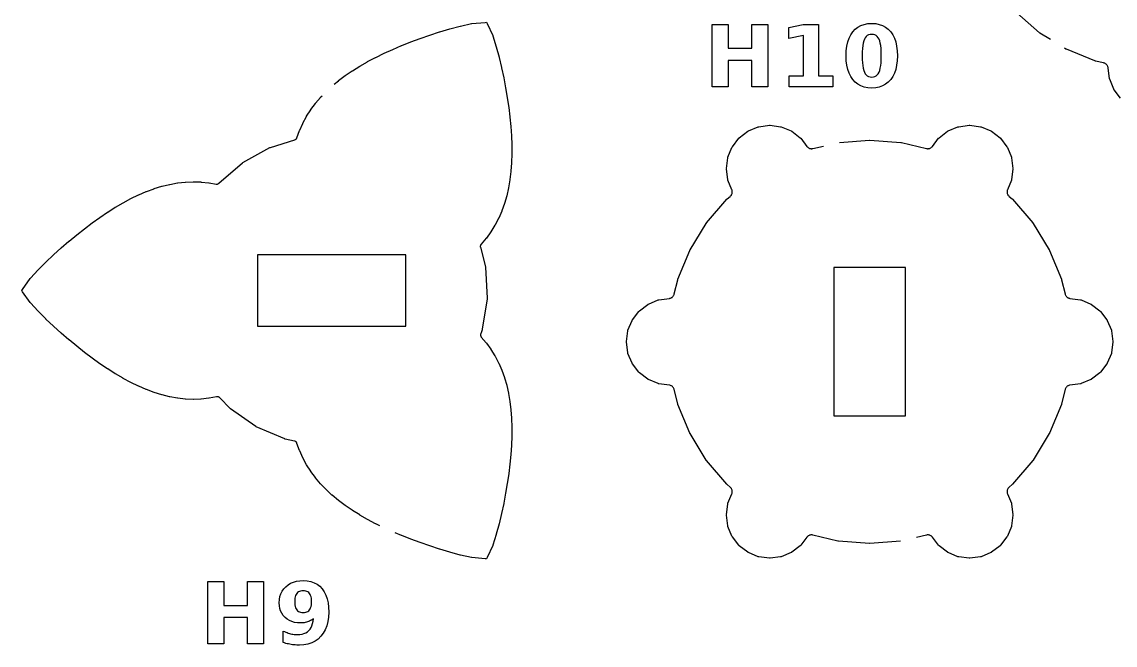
# Model space of a CAD drawing. Header units: millimetres. Extents: x 5 to 147, y 5 to 140.
# Drawn here: x 67.91 to 110.58, y 5.16 to 29.49 of the extents above; entities that cross this region are included whole.
import ezdxf

# ---------------------------------------------------------------- set-up
doc = ezdxf.new("R2010")
doc.units = ezdxf.units.MM
doc.layers.add('CUT', color=1, linetype='CONTINUOUS')
doc.layers.add('ENGRAVE', color=5, linetype='CONTINUOUS')

msp = doc.modelspace()

# ---------------------------------------------------------------- linework, layer by layer
at = {"layer": 'CUT', "color": 1}
for points in [[(80.0999, 27.0523), (80.2646, 27.1893), (80.27, 27.1936), (80.5286, 27.3876), (80.5337, 27.3912), (80.8067, 27.5772), (80.8115, 27.5803), (81.0982, 27.7586), (81.1027, 27.7613), (81.4025, 27.9324), (81.4066, 27.9346), (81.7187, 28.0989), (81.7225, 28.1008), (82.0462, 28.2586), (82.0496, 28.2602), (82.3841, 28.4119), (82.3873, 28.4133), (82.7321, 28.5593), (82.735, 28.5605), (83.0895, 28.701), (83.0922, 28.7021), (83.456, 28.8373), (83.4587, 28.8382), (83.8316, 28.9682), (83.8344, 28.9691), (84.2169, 29.0935), (84.2199, 29.0944), (84.6131, 29.2124), (84.6169, 29.2135), (85.0239, 29.3231), (85.0298, 29.3245), (85.4573, 29.4198), (85.4754, 29.4225), (85.9904, 29.4668), (86.0441, 29.4686), (86.0693, 29.4212), (86.2885, 28.9531), (86.2951, 28.936), (86.4264, 28.5182), (86.4281, 28.5124), (86.5367, 28.1051), (86.5376, 28.1013), (86.6321, 27.7017), (86.6328, 27.6987), (86.7163, 27.3052), (86.7169, 27.3024), (86.7908, 26.9144), (86.7913, 26.9116), (86.8561, 26.529), (86.8566, 26.526), (86.9121, 26.1488), (86.9125, 26.1457), (86.9585, 25.7741), (86.9589, 25.7707), (86.9948, 25.4051), (86.9951, 25.4013), (87.0203, 25.0421), (87.0205, 25.0379), (87.0343, 24.6855), (87.0344, 24.6808), (87.0361, 24.3356), (87.0361, 24.3304), (87.025, 23.9929), (87.0247, 23.9872), (87.0002, 23.6578), (86.9996, 23.6515), (86.9608, 23.3307), (86.9598, 23.3239), (86.9062, 23.0119), (86.9048, 23.0046), (86.8356, 22.702), (86.8336, 22.6942), (86.7483, 22.4013), (86.7456, 22.3931), (86.6436, 22.1102), (86.6402, 22.1017), (86.5209, 21.829), (86.5168, 21.8204), (86.3797, 21.5583), (86.3748, 21.5497), (86.2193, 21.2983), (86.2137, 21.2899), (86.0395, 21.0494), (86.0332, 21.0414), (85.8397, 20.8119), (85.8355, 20.8073), (85.8265, 20.7963), (85.8196, 20.786), (85.8138, 20.7751), (85.8091, 20.7637), (85.8055, 20.7518), (85.8032, 20.7397), (85.802, 20.7274), (85.8021, 20.715), (85.8034, 20.7027), (85.8063, 20.6888), (86.0026, 19.9304), (86.0048, 19.9199), (86.0059, 19.9092), (86.067, 18.7031), (86.067, 18.6923), (86.066, 18.6816), (85.8831, 17.4879), (85.8809, 17.4773), (85.8777, 17.4671), (85.8202, 17.3119), (85.8161, 17.2988), (85.8136, 17.2871), (85.8122, 17.2752), (85.812, 17.2632), (85.8129, 17.2513), (85.8149, 17.2395), (85.8181, 17.2279), (85.8224, 17.2167), (85.8277, 17.206), (85.8341, 17.1958), (85.8424, 17.1849), (86.0332, 16.9586), (86.0395, 16.9506), (86.2137, 16.7101), (86.2193, 16.7017), (86.3748, 16.4503), (86.3797, 16.4417), (86.5168, 16.1796), (86.5209, 16.171), (86.6402, 15.8983), (86.6436, 15.8898), (86.7456, 15.6069), (86.7483, 15.5987), (86.8336, 15.3058), (86.8356, 15.298), (86.9048, 14.9954), (86.9062, 14.9881), (86.9598, 14.6761), (86.9608, 14.6693), (86.9996, 14.3485), (87.0002, 14.3422), (87.0247, 14.0128), (87.025, 14.0071), (87.0361, 13.6696), (87.0361, 13.6644), (87.0344, 13.3192), (87.0343, 13.3145), (87.0205, 12.9621), (87.0203, 12.9579), (86.9951, 12.5987), (86.9948, 12.5949), (86.9589, 12.2293), (86.9585, 12.2259), (86.9125, 11.8543), (86.9121, 11.8512), (86.8566, 11.474), (86.8561, 11.471), (86.7913, 11.0884), (86.7908, 11.0856), (86.7169, 10.6976), (86.7163, 10.6948), (86.6328, 10.3013), (86.6321, 10.2983), (86.5376, 9.8987), (86.5367, 9.8949), (86.4281, 9.4876), (86.4264, 9.4818), (86.2951, 9.064), (86.2885, 9.0469), (86.0693, 8.5788), (86.0441, 8.5314), (85.9904, 8.5332), (85.4754, 8.5775), (85.4573, 8.5802), (85.0298, 8.6755), (85.0239, 8.6769), (84.6169, 8.7865), (84.6131, 8.7876), (84.2199, 8.9056), (84.2169, 8.9065), (83.8344, 9.0309), (83.8316, 9.0318), (83.4587, 9.1618), (83.456, 9.1627), (83.0922, 9.2979), (83.0895, 9.299), (82.735, 9.4395), (82.7321, 9.4407), (82.4759, 9.5492)], [(108.0532, 28.7984), (107.6414, 29.0516), (107.6324, 29.0576), (107.6239, 29.0644), (106.7407, 29.8336)], [(110.792, 26.5127), (110.5405, 26.8404), (110.5321, 26.8525), (110.5259, 26.8658), (110.3678, 27.2475), (110.3627, 27.2613), (110.3602, 27.2758), (110.3072, 27.6787), (110.3031, 27.7081), (110.2981, 27.7294), (110.291, 27.75), (110.282, 27.7699), (110.271, 27.7888), (110.2583, 27.8066), (110.2439, 27.823), (110.228, 27.838), (110.2107, 27.8513), (110.1922, 27.8629), (110.1727, 27.8727), (110.1523, 27.8805), (110.1295, 27.8868), (109.809, 27.9586), (109.7985, 27.9614), (109.7883, 27.9651), (108.6799, 28.4153), (108.67, 28.4198), (108.6606, 28.4251), (108.607, 28.458)], [(81.8851, 9.82), (81.7225, 9.8992), (81.7187, 9.9011), (81.4066, 10.0654), (81.4025, 10.0676), (81.1027, 10.2387), (81.0982, 10.2414), (80.8115, 10.4197), (80.8067, 10.4228), (80.5337, 10.6088), (80.5286, 10.6124), (80.27, 10.8064), (80.2646, 10.8107), (80.0213, 11.0131), (80.0157, 11.018), (79.7882, 11.2292), (79.7825, 11.2348), (79.5714, 11.4552), (79.5657, 11.4616), (79.3717, 11.6914), (79.366, 11.6985), (79.1896, 11.9382), (79.1842, 11.9461), (79.0257, 12.1959), (79.0207, 12.2044), (78.8807, 12.4648), (78.8763, 12.4738), (78.7551, 12.745), (78.7513, 12.7544), (78.6493, 13.0367), (78.648, 13.0407), (78.6432, 13.0536), (78.6379, 13.0644), (78.6316, 13.0747), (78.6244, 13.0843), (78.6163, 13.0931), (78.6073, 13.1011), (78.5977, 13.1083), (78.5874, 13.1144), (78.5765, 13.1196), (78.5652, 13.1236), (78.5518, 13.1271), (78.1918, 13.2011), (78.1814, 13.2038), (78.1713, 13.2075), (77.0615, 13.6837), (77.0519, 13.6885), (77.0427, 13.6942), (76.0515, 14.3841), (76.043, 14.3907), (76.0352, 14.3981), (75.6403, 14.8135), (75.6296, 14.8237), (75.6195, 14.8315), (75.6086, 14.8382), (75.5971, 14.8438), (75.5851, 14.8482), (75.5727, 14.8513), (75.5601, 14.8532), (75.5473, 14.8537), (75.5345, 14.853), (75.52, 14.8506), (75.511, 14.8486), (75.2155, 14.7958), (75.2054, 14.7944), (74.91, 14.7637), (74.9, 14.7631), (74.6045, 14.7541), (74.5946, 14.7542), (74.299, 14.7665), (74.2895, 14.7672), (73.9937, 14.8002), (73.9847, 14.8015), (73.6887, 14.8547), (73.6802, 14.8564), (73.3839, 14.929), (73.3762, 14.9312), (73.0795, 15.0226), (73.0724, 15.025), (72.7755, 15.1345), (72.7691, 15.1371), (72.4719, 15.264), (72.4661, 15.2666), (72.1686, 15.41), (72.1635, 15.4126), (71.8657, 15.5718), (71.8612, 15.5743), (71.5631, 15.7484), (71.5591, 15.7509), (71.2608, 15.939), (71.2573, 15.9413), (70.9588, 16.1427), (70.9556, 16.1449), (70.657, 16.3588), (70.6542, 16.3608), (70.3554, 16.5864), (70.3529, 16.5884), (70.054, 16.8251), (70.0517, 16.8269), (69.7527, 17.0743), (69.7505, 17.0762), (69.4515, 17.3342), (69.4493, 17.3361), (69.1504, 17.6052), (69.148, 17.6073), (68.8492, 17.8889), (68.8464, 17.8916), (68.548, 18.1893), (68.5438, 18.1936), (68.2476, 18.5163), (68.2361, 18.5306), (67.9403, 18.9545), (67.9119, 19), (67.9403, 19.0455), (68.2361, 19.4694), (68.2476, 19.4837), (68.5438, 19.8064), (68.548, 19.8107), (68.8464, 20.1084), (68.8492, 20.1111), (69.148, 20.3927), (69.1504, 20.3948), (69.4493, 20.6639), (69.4515, 20.6658), (69.7505, 20.9238), (69.7527, 20.9257), (70.0517, 21.1731), (70.054, 21.1749), (70.3529, 21.4116), (70.3554, 21.4136), (70.6542, 21.6392), (70.657, 21.6412), (70.9556, 21.8551), (70.9588, 21.8573), (71.2573, 22.0587), (71.2608, 22.061), (71.5591, 22.2491), (71.5631, 22.2516), (71.8612, 22.4257), (71.8657, 22.4282), (72.1635, 22.5874), (72.1686, 22.59), (72.4661, 22.7334), (72.4719, 22.736), (72.7691, 22.8629), (72.7755, 22.8655), (73.0724, 22.975), (73.0795, 22.9774), (73.3762, 23.0688), (73.3839, 23.071), (73.6802, 23.1436), (73.6887, 23.1453), (73.9847, 23.1985), (73.9937, 23.1998), (74.2895, 23.2328), (74.299, 23.2335), (74.5946, 23.2458), (74.6045, 23.2459), (74.9, 23.2369), (74.91, 23.2363), (75.2054, 23.2056), (75.2155, 23.2042), (75.4893, 23.1553), (75.5026, 23.1535), (75.5143, 23.1531), (75.526, 23.1538), (75.5376, 23.1555), (75.5489, 23.1584), (75.56, 23.1622), (75.5706, 23.1671), (75.5807, 23.173), (75.5902, 23.1798), (75.6004, 23.1886), (75.6048, 23.1928), (76.5211, 23.9794), (76.5296, 23.986), (76.5388, 23.9917), (77.5947, 24.5778), (77.6044, 24.5825), (77.6144, 24.5863), (78.5671, 24.8851), (78.5808, 24.8902), (78.5923, 24.8959), (78.6031, 24.9027), (78.6132, 24.9105), (78.6224, 24.9193), (78.6306, 24.9291), (78.6379, 24.9396), (78.644, 24.9508), (78.6497, 24.9643), (78.7513, 25.2456), (78.7551, 25.255), (78.8763, 25.5262), (78.8807, 25.5352), (79.0207, 25.7956), (79.0257, 25.8041), (79.1842, 26.0539), (79.1896, 26.0618), (79.366, 26.3015), (79.3717, 26.3086), (79.5657, 26.5384), (79.5714, 26.5448), (79.629, 26.6049)], [(102.2006, 9.2193), (101.0103, 9.1256), (101, 9.1252), (100.9897, 9.1256), (99.7783, 9.2209), (99.7681, 9.2221), (99.758, 9.2241), (98.7852, 9.4577), (98.7622, 9.462), (98.7408, 9.464), (98.7192, 9.4639), (98.6977, 9.4618), (98.6765, 9.4575), (98.6559, 9.4513), (98.6359, 9.4432), (98.6168, 9.4331), (98.5987, 9.4213), (98.5819, 9.4078), (98.5665, 9.3927), (98.5513, 9.3749), (98.308, 9.0577), (98.2985, 9.0464), (98.2873, 9.037), (97.9596, 8.7855), (97.9475, 8.7771), (97.9342, 8.7709), (97.5525, 8.6128), (97.5387, 8.6077), (97.5242, 8.6052), (97.1147, 8.5513), (97.1, 8.55), (97.0853, 8.5513), (96.6758, 8.6052), (96.6613, 8.6078), (96.6475, 8.6128), (96.2658, 8.7709), (96.2525, 8.7771), (96.2404, 8.7855), (95.9127, 9.037), (95.9014, 9.0465), (95.892, 9.0577), (95.6405, 9.3854), (95.6321, 9.3975), (95.6259, 9.4108), (95.4678, 9.7925), (95.4627, 9.8063), (95.4602, 9.8208), (95.4063, 10.2303), (95.405, 10.245), (95.4063, 10.2597), (95.4602, 10.6692), (95.4628, 10.6837), (95.4678, 10.6975), (95.6196, 11.0639), (95.6275, 11.0861), (95.6328, 11.1072), (95.6361, 11.1286), (95.6373, 11.1503), (95.6364, 11.1721), (95.6334, 11.1936), (95.6283, 11.2147), (95.6212, 11.2353), (95.6122, 11.255), (95.6012, 11.2738), (95.5886, 11.2915), (95.5743, 11.3078), (95.5571, 11.324), (95.4392, 11.4247), (95.4317, 11.4317), (95.4247, 11.4392), (94.6355, 12.3632), (94.6291, 12.3713), (94.6234, 12.3799), (93.9885, 13.4159), (93.9835, 13.4249), (93.9792, 13.4343), (93.5142, 14.5569), (93.5106, 14.5665), (93.5078, 14.5765), (93.3739, 15.1341), (93.367, 15.1575), (93.3585, 15.1784), (93.348, 15.1984), (93.3355, 15.2172), (93.3212, 15.2346), (93.3052, 15.2505), (93.2877, 15.2647), (93.2689, 15.2772), (93.2489, 15.2876), (93.2279, 15.296), (93.2063, 15.3023), (93.1822, 15.3067), (92.7758, 15.3602), (92.7613, 15.3628), (92.7475, 15.3678), (92.3658, 15.5259), (92.3525, 15.5321), (92.3404, 15.5405), (92.0127, 15.792), (92.0014, 15.8015), (91.992, 15.8127), (91.7405, 16.1404), (91.7321, 16.1525), (91.7259, 16.1658), (91.5678, 16.5475), (91.5627, 16.5613), (91.5602, 16.5758), (91.5063, 16.9853), (91.505, 17), (91.5063, 17.0147), (91.5602, 17.4242), (91.5628, 17.4387), (91.5678, 17.4525), (91.7259, 17.8342), (91.7321, 17.8475), (91.7405, 17.8596), (91.992, 18.1873), (92.0015, 18.1986), (92.0127, 18.208), (92.3404, 18.4595), (92.3525, 18.4679), (92.3658, 18.4741), (92.7475, 18.6322), (92.7613, 18.6373), (92.7758, 18.6398), (93.1822, 18.6933), (93.2063, 18.6977), (93.2279, 18.704), (93.2489, 18.7124), (93.2689, 18.7228), (93.2877, 18.7353), (93.3052, 18.7495), (93.3212, 18.7654), (93.3355, 18.7828), (93.348, 18.8016), (93.3585, 18.8216), (93.367, 18.8425), (93.3739, 18.8659), (93.5078, 19.4235), (93.5106, 19.4335), (93.5142, 19.4431), (93.9792, 20.5657), (93.9835, 20.5751), (93.9885, 20.5841), (94.6234, 21.6201), (94.6291, 21.6287), (94.6355, 21.6368), (95.4247, 22.5608), (95.4317, 22.5683), (95.4392, 22.5753), (95.5571, 22.676), (95.5743, 22.6922), (95.5886, 22.7085), (95.6012, 22.7262), (95.6122, 22.745), (95.6212, 22.7647), (95.6283, 22.7853), (95.6334, 22.8064), (95.6364, 22.8279), (95.6373, 22.8497), (95.6361, 22.8714), (95.6328, 22.8928), (95.6275, 22.9139), (95.6196, 22.9361), (95.4678, 23.3025), (95.4627, 23.3163), (95.4602, 23.3308), (95.4063, 23.7403), (95.405, 23.755), (95.4063, 23.7697), (95.4602, 24.1792), (95.4628, 24.1937), (95.4678, 24.2075), (95.6259, 24.5892), (95.6321, 24.6025), (95.6405, 24.6146), (95.892, 24.9423), (95.9015, 24.9536), (95.9127, 24.963), (96.2404, 25.2145), (96.2525, 25.2229), (96.2658, 25.2291), (96.6475, 25.3872), (96.6613, 25.3923), (96.6758, 25.3948), (97.0853, 25.4487), (97.1, 25.45), (97.1147, 25.4487), (97.5242, 25.3948), (97.5387, 25.3922), (97.5525, 25.3872), (97.9342, 25.2291), (97.9475, 25.2229), (97.9596, 25.2145), (98.2873, 24.963), (98.2986, 24.9535), (98.308, 24.9423), (98.5513, 24.6251), (98.5665, 24.6073), (98.5819, 24.5922), (98.5987, 24.5787), (98.6168, 24.5669), (98.6359, 24.5568), (98.6559, 24.5487), (98.6765, 24.5425), (98.6977, 24.5382), (98.7192, 24.5361), (98.7408, 24.536), (98.7622, 24.538), (98.7852, 24.5423), (99.1938, 24.6404)], [(99.8273, 24.7829), (100.9897, 24.8744), (101, 24.8748), (101.0103, 24.8744), (102.2217, 24.7791), (102.2319, 24.7779), (102.242, 24.7759), (103.2148, 24.5423), (103.2378, 24.538), (103.2592, 24.536), (103.2808, 24.5361), (103.3023, 24.5382), (103.3235, 24.5425), (103.3441, 24.5487), (103.3641, 24.5568), (103.3832, 24.5669), (103.4013, 24.5787), (103.4181, 24.5922), (103.4335, 24.6073), (103.4487, 24.6251), (103.692, 24.9423), (103.7015, 24.9536), (103.7127, 24.963), (104.0404, 25.2145), (104.0525, 25.2229), (104.0658, 25.2291), (104.4475, 25.3872), (104.4613, 25.3923), (104.4758, 25.3948), (104.8853, 25.4487), (104.9, 25.45), (104.9147, 25.4487), (105.3242, 25.3948), (105.3387, 25.3922), (105.3525, 25.3872), (105.7342, 25.2291), (105.7475, 25.2229), (105.7596, 25.2145), (106.0873, 24.963), (106.0986, 24.9535), (106.108, 24.9423), (106.3595, 24.6146), (106.3679, 24.6025), (106.3741, 24.5892), (106.5322, 24.2075), (106.5373, 24.1937), (106.5398, 24.1792), (106.5937, 23.7697), (106.595, 23.755), (106.5937, 23.7403), (106.5398, 23.3308), (106.5372, 23.3163), (106.5322, 23.3025), (106.3804, 22.9361), (106.3725, 22.9139), (106.3672, 22.8928), (106.3639, 22.8714), (106.3627, 22.8497), (106.3636, 22.8279), (106.3666, 22.8064), (106.3717, 22.7853), (106.3788, 22.7647), (106.3878, 22.745), (106.3988, 22.7262), (106.4114, 22.7085), (106.4257, 22.6922), (106.4429, 22.676), (106.5608, 22.5753), (106.5683, 22.5683), (106.5753, 22.5608), (107.3645, 21.6368), (107.3709, 21.6287), (107.3766, 21.6201), (108.0115, 20.5841), (108.0165, 20.5751), (108.0208, 20.5657), (108.4858, 19.4431), (108.4894, 19.4335), (108.4922, 19.4235), (108.6261, 18.8659), (108.633, 18.8425), (108.6415, 18.8216), (108.652, 18.8016), (108.6645, 18.7828), (108.6788, 18.7654), (108.6948, 18.7495), (108.7123, 18.7353), (108.7311, 18.7228), (108.7511, 18.7124), (108.7721, 18.704), (108.7937, 18.6977), (108.8178, 18.6933), (109.2242, 18.6398), (109.2387, 18.6372), (109.2525, 18.6322), (109.6342, 18.4741), (109.6475, 18.4679), (109.6596, 18.4595), (109.9873, 18.208), (109.9986, 18.1985), (110.008, 18.1873), (110.2595, 17.8596), (110.2679, 17.8475), (110.2741, 17.8342), (110.4322, 17.4525), (110.4373, 17.4387), (110.4398, 17.4242), (110.4937, 17.0147), (110.495, 17), (110.4937, 16.9853), (110.4398, 16.5758), (110.4372, 16.5613), (110.4322, 16.5475), (110.2741, 16.1658), (110.2679, 16.1525), (110.2595, 16.1404), (110.008, 15.8127), (109.9985, 15.8014), (109.9873, 15.792), (109.6596, 15.5405), (109.6475, 15.5321), (109.6342, 15.5259), (109.2525, 15.3678), (109.2387, 15.3627), (109.2242, 15.3602), (108.8178, 15.3067), (108.7937, 15.3023), (108.7721, 15.296), (108.7511, 15.2876), (108.7311, 15.2772), (108.7123, 15.2647), (108.6948, 15.2505), (108.6788, 15.2346), (108.6645, 15.2172), (108.652, 15.1984), (108.6415, 15.1784), (108.633, 15.1575), (108.6261, 15.1341), (108.4922, 14.5765), (108.4894, 14.5665), (108.4858, 14.5569), (108.0208, 13.4343), (108.0165, 13.4249), (108.0115, 13.4159), (107.3766, 12.3799), (107.3709, 12.3713), (107.3645, 12.3632), (106.5753, 11.4392), (106.5683, 11.4317), (106.5608, 11.4247), (106.4429, 11.324), (106.4257, 11.3078), (106.4114, 11.2915), (106.3988, 11.2738), (106.3878, 11.255), (106.3788, 11.2353), (106.3717, 11.2147), (106.3666, 11.1936), (106.3636, 11.1721), (106.3627, 11.1503), (106.3639, 11.1286), (106.3672, 11.1072), (106.3725, 11.0861), (106.3804, 11.0639), (106.5322, 10.6975), (106.5373, 10.6837), (106.5398, 10.6692), (106.5937, 10.2597), (106.595, 10.245), (106.5937, 10.2303), (106.5398, 9.8208), (106.5372, 9.8063), (106.5322, 9.7925), (106.3741, 9.4108), (106.3679, 9.3975), (106.3595, 9.3854), (106.108, 9.0577), (106.0985, 9.0464), (106.0873, 9.037), (105.7596, 8.7855), (105.7475, 8.7771), (105.7342, 8.7709), (105.3525, 8.6128), (105.3387, 8.6077), (105.3242, 8.6052), (104.9147, 8.5513), (104.9, 8.55), (104.8853, 8.5513), (104.4758, 8.6052), (104.4613, 8.6078), (104.4475, 8.6128), (104.0658, 8.7709), (104.0525, 8.7771), (104.0404, 8.7855), (103.7127, 9.037), (103.7014, 9.0465), (103.692, 9.0577), (103.4487, 9.3749), (103.4335, 9.3927), (103.4181, 9.4078), (103.4013, 9.4213), (103.3832, 9.4331), (103.3641, 9.4432), (103.3441, 9.4513), (103.3235, 9.4575), (103.3023, 9.4618), (103.2808, 9.4639), (103.2592, 9.464), (103.2378, 9.462), (103.2148, 9.4577), (102.8335, 9.3661)]]:
    msp.add_lwpolyline(points, dxfattribs=at)
for points in [[(82.895, 20.395), (77.105, 20.395), (77.105, 17.605), (82.895, 17.605), (82.895, 20.395)], [(102.395, 14.105), (102.395, 19.895), (99.605, 19.895), (99.605, 14.105), (102.395, 14.105)]]:
    msp.add_lwpolyline(points, close=True, dxfattribs=at)
at = {"layer": 'ENGRAVE', "color": 5}
for points in [[(95.4774, 28.4566), (96.4019, 28.4566), (96.4019, 29.3827), (97.0285, 29.3827), (97.0285, 26.9527), (96.4019, 26.9527), (96.4019, 27.9829), (95.4774, 27.9829), (95.4774, 26.9527), (94.8507, 26.9527), (94.8507, 29.3827), (95.4774, 29.3827), (95.4774, 28.4566)], [(98.4118, 28.9562), (97.8438, 28.8391), (97.8438, 29.2655), (98.4086, 29.3827), (99.0043, 29.3827), (99.0043, 27.3856), (99.5576, 27.3856), (99.5576, 26.9527), (97.8584, 26.9527), (97.8584, 27.3856), (98.4118, 27.3856), (98.4118, 28.9562)], [(102.0514, 27.7933), (102.0152, 27.6304), (101.9646, 27.4827), (101.8995, 27.3504), (101.8199, 27.2334), (101.727, 27.1332), (101.622, 27.0512), (101.5049, 26.9875), (101.3757, 26.9419), (101.2344, 26.9146), (101.081, 26.9055), (100.927, 26.9146), (100.7853, 26.9419), (100.6557, 26.9875), (100.5384, 27.0512), (100.4333, 27.1332), (100.3404, 27.2334), (100.2608, 27.3504), (100.1957, 27.4827), (100.1451, 27.6304), (100.1089, 27.7933), (100.0872, 27.9716), (100.08, 28.1652), (100.0872, 28.3593), (100.1089, 28.538), (100.1451, 28.7013), (100.1957, 28.8492), (100.2608, 28.9816), (100.3404, 29.0987), (100.4333, 29.1989), (100.5384, 29.2809), (100.6557, 29.3446), (100.7853, 29.3902), (100.927, 29.4175), (101.081, 29.4266), (101.2344, 29.4175), (101.3757, 29.3902), (101.5049, 29.3446), (101.622, 29.2809), (101.727, 29.1989), (101.8199, 29.0987), (101.8995, 28.9816), (101.9646, 28.8492), (102.0152, 28.7013), (102.0514, 28.538), (102.0731, 28.3593), (102.0803, 28.1652), (102.0731, 27.9716), (102.0514, 27.7933)], [(101.4442, 28.444), (101.4323, 28.5585), (101.4157, 28.658), (101.3943, 28.7426), (101.3682, 28.8122), (101.3365, 28.8691), (101.2983, 28.9157), (101.2537, 28.952), (101.2026, 28.9779), (101.145, 28.9934), (101.081, 28.9986), (101.0169, 28.9934), (100.9592, 28.9779), (100.908, 28.952), (100.8632, 28.9157), (100.8248, 28.8691), (100.7929, 28.8122), (100.7665, 28.7426), (100.7449, 28.658), (100.7282, 28.5585), (100.7162, 28.444), (100.709, 28.3145), (100.7066, 28.1701), (100.709, 28.0241), (100.7162, 27.8932), (100.7282, 27.7775), (100.7449, 27.6768), (100.7665, 27.5912), (100.7929, 27.5207), (100.8248, 27.463), (100.8632, 27.4158), (100.908, 27.3791), (100.9592, 27.3529), (101.0169, 27.3371), (101.081, 27.3319), (101.1445, 27.3371), (101.2018, 27.3529), (101.2527, 27.3791), (101.2972, 27.4158), (101.3355, 27.463), (101.3674, 27.5207), (101.3938, 27.5912), (101.4153, 27.6768), (101.4321, 27.7775), (101.4441, 27.8932), (101.4513, 28.0241), (101.4537, 28.1701), (101.4513, 28.3145), (101.4442, 28.444)], [(75.7921, 7.638), (75.7921, 6.7119), (76.7166, 6.7119), (76.7166, 7.638), (77.3433, 7.638), (77.3433, 5.208), (76.7166, 5.208), (76.7166, 6.2382), (75.7921, 6.2382), (75.7921, 5.208), (75.1655, 5.208), (75.1655, 7.638), (75.7921, 7.638)], [(78.1658, 5.6885), (78.2146, 5.6681), (78.2627, 5.6497), (78.3101, 5.6331), (78.3568, 5.6185), (78.4027, 5.6059), (78.4482, 5.5952), (78.4935, 5.5865), (78.5386, 5.5797), (78.5835, 5.5748), (78.6283, 5.5719), (78.6729, 5.5709), (78.7628, 5.5752), (78.8458, 5.5882), (78.9219, 5.6098), (78.9912, 5.64), (79.0536, 5.6789), (79.1091, 5.7264), (79.1576, 5.7823), (79.199, 5.8467), (79.2332, 5.9194), (79.2603, 6.0005), (79.2802, 6.09), (79.293, 6.1878), (79.2557, 6.1618), (79.2176, 6.138), (79.1787, 6.1166), (79.1389, 6.0974), (79.0984, 6.0804), (79.057, 6.0657), (79.0146, 6.0533), (78.9711, 6.0431), (78.9264, 6.0352), (78.8805, 6.0295), (78.8334, 6.0261), (78.7852, 6.025), (78.6649, 6.0311), (78.5527, 6.0492), (78.4485, 6.0793), (78.3522, 6.1216), (78.264, 6.1759), (78.1838, 6.2423), (78.1139, 6.3186), (78.0567, 6.4024), (78.0123, 6.494), (77.9805, 6.5931), (77.9615, 6.7), (77.9551, 6.8144), (77.9622, 6.9408), (77.9834, 7.0585), (78.0188, 7.1676), (78.0683, 7.268), (78.132, 7.3597), (78.2098, 7.4427), (78.2995, 7.5148), (78.3989, 7.5738), (78.5079, 7.6197), (78.6265, 7.6524), (78.7547, 7.6721), (78.8926, 7.6787), (79.0451, 7.6698), (79.1856, 7.643), (79.3142, 7.5985), (79.4308, 7.5362), (79.5355, 7.456), (79.6283, 7.358), (79.7079, 7.2438), (79.773, 7.1148), (79.8236, 6.9711), (79.8598, 6.8126), (79.8815, 6.6394), (79.8887, 6.4514), (79.8802, 6.2579), (79.8549, 6.0786), (79.8126, 5.9137), (79.7534, 5.7632), (79.6773, 5.6269), (79.5843, 5.505), (79.4766, 5.3998), (79.3563, 5.3138), (79.2234, 5.2468), (79.078, 5.199), (78.92, 5.1703), (78.7494, 5.1608), (78.6928, 5.1615), (78.6371, 5.1636), (78.5821, 5.1671), (78.528, 5.172), (78.4747, 5.1783), (78.4222, 5.186), (78.3703, 5.1951), (78.3188, 5.2056), (78.2676, 5.2175), (78.2168, 5.2308), (78.1663, 5.2456), (78.1162, 5.2617), (78.1162, 5.7109), (78.1658, 5.6885)], [(78.9899, 6.4438), (79.0334, 6.4586), (79.0724, 6.4793), (79.1068, 6.506), (79.1367, 6.5385), (79.1621, 6.577), (79.1829, 6.6214), (79.199, 6.6718), (79.2105, 6.7281), (79.2174, 6.7902), (79.2198, 6.8583), (79.2174, 6.926), (79.2105, 6.9878), (79.199, 7.0439), (79.1829, 7.0942), (79.1621, 7.1387), (79.1367, 7.1774), (79.1068, 7.2102), (79.0724, 7.237), (79.0334, 7.2579), (78.9899, 7.2728), (78.9419, 7.2818), (78.8893, 7.2848), (78.8368, 7.2818), (78.7888, 7.2728), (78.7453, 7.2579), (78.7063, 7.237), (78.6719, 7.2102), (78.642, 7.1774), (78.6166, 7.1387), (78.5958, 7.0942), (78.5797, 7.0439), (78.5682, 6.9878), (78.5613, 6.926), (78.5589, 6.8583), (78.5613, 6.7902), (78.5682, 6.7281), (78.5797, 6.6718), (78.5958, 6.6214), (78.6166, 6.577), (78.642, 6.5385), (78.6719, 6.506), (78.7063, 6.4793), (78.7453, 6.4586), (78.7888, 6.4438), (78.8368, 6.4349), (78.8893, 6.4319), (78.9419, 6.4349), (78.9899, 6.4438)]]:
    msp.add_lwpolyline(points, close=True, dxfattribs=at)

doc.saveas('drawing.dxf')
